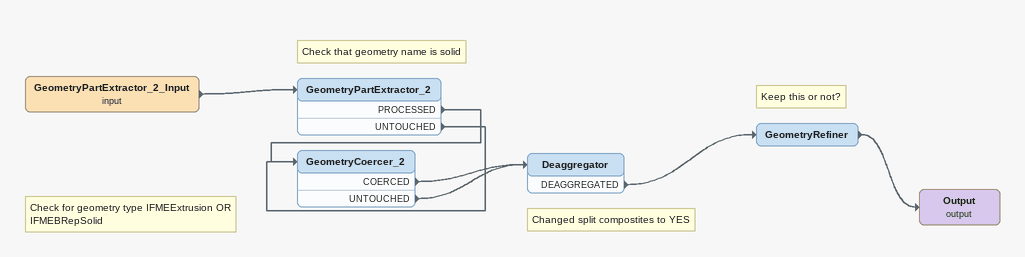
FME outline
GeometryPartExtractor_2_Input (input)
    -> GeometryPartExtractor_2
Note: Check that geometry name is solid
GeometryPartExtractor_2
    PROCESSED -> GeometryCoercer_2
    UNTOUCHED -> GeometryCoercer_2
Note: Check for geometry type IFMEExtrusion OR IFMEBRepSolid
GeometryCoercer_2
    COERCED -> Deaggregator
    UNTOUCHED -> Deaggregator
Note: Changed split compostites to YES
Deaggregator
    DEAGGREGATED -> GeometryRefiner
Note: Keep this or not?
GeometryRefiner
    -> Output (output)
Output (output)
